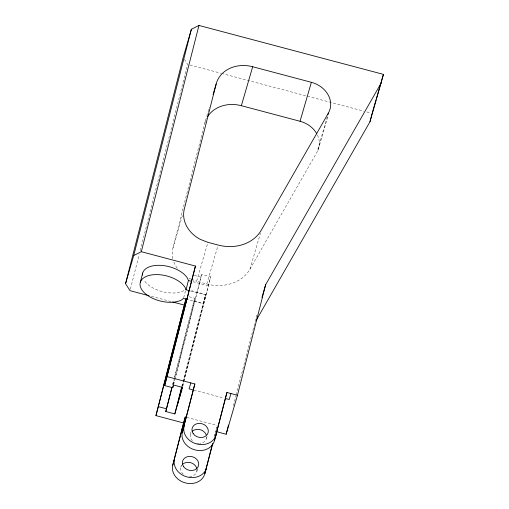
<?xml version="1.0" encoding="UTF-8"?>
<svg xmlns="http://www.w3.org/2000/svg" width="509" height="509" viewBox="0 0 509 509"><rect width="100%" height="100%" fill="white"/><g stroke="black" fill="none" stroke-linecap="round" stroke-linejoin="round"><path stroke-width="0.38" stroke-dasharray="2.54 1.91" d="M130.393 289.125L139.212 254.494M140.198 250.651L187.649 64.414L184.417 59.318M172.888 258.68A31.125 26.131 16.2 0 1 172.984 247.991L204.822 123.044L209.39 107.31M183.704 297.746L185.524 290.601M172.634 384.645L173.804 380.038M174.587 376.965L194.75 298.223L188.915 296.677M172.831 384.244L174.008 379.631M174.199 378.868L194.75 298.223M173.486 384.645L174.657 380.032M174.854 379.269L201.666 274.415L210.688 276.807L184.073 381.26M173.486 385.008L201.666 274.415M181.853 386.267L205.579 294.393L190.43 290.378M182.095 386.573L183.265 381.966M183.463 381.196L205.579 294.393M182.457 386.356L183.437 382.514M183.634 381.75L210.688 276.807M182.903 385.867L183.883 382.024M214.244 436.817L215.612 431.447M214.798 435.469L215.383 433.165M215.581 432.402L216.949 427.026M233.383 405.819L235.922 395.837M236.119 395.067L257.147 313.9M172.984 247.991L182.559 215.021M327.262 116.892L317.031 152.108L249.983 269.121A39.193 32.907 16.2 0 1 206.807 284.003L196.608 281.299L207.933 242.335M206.807 284.003L217.687 246.541M180.79 467.275L181.439 465.041M190.385 434.266L191.034 432.033M249.983 269.121L260.43 233.154M196.837 471.531L197.486 469.298M206.425 438.523L207.074 436.289M216.045 429.959L216.91 426.981M318.335 149.277L328.127 115.556M189.952 65.025L220.702 73.181M221.466 73.385L363.668 111.108M366.747 111.923L370.59 112.941M194.317 275.382L200.877 277.119M192.949 281.719L208.098 285.74M190.582 291.008L205.731 295.023L203.212 303.682L188.063 299.661M193.961 300.934L202.983 303.326M151.345 296.327L171.17 301.589M193.878 390.129L223.674 398.032M186.784 417.386L217.343 425.492M189.043 278.366L190.754 279.034M191.486 279.314L196.608 281.299M197.008 469.712A8.297 6.967 16.2 0 1 189.227 476.475M183.31 474.184A8.297 6.967 16.2 0 1 181.509 465.595M206.603 437.314A8.297 6.967 16.2 0 1 199.528 443.466M198.815 443.466A8.297 6.967 16.2 0 1 196.684 443.148M192.396 440.705A8.297 6.967 16.2 0 1 191.104 432.586M183.883 290.677A23.853 12.954 14.3 0 1 143.958 280.084M317.425 135.025A24.718 20.754 16.2 0 1 317.031 152.108M204.822 123.044A31.125 26.131 16.2 0 1 206.075 119.456M177.234 268.237A31.125 26.131 16.2 0 1 173.785 261.721"/><path stroke-width="0.76" d="M149.061 295.723L129.999 290.664L125.558 283.659L183.202 57.402L191.378 29.267L198.968 25.45L383.442 74.384L369.973 121.791L256.294 320.199M125.558 283.659L133.727 255.518L191.378 29.267M133.727 255.518L141.317 251.701L198.968 25.45M140.312 282.336L142.679 273.047M216.14 84.08L184.303 209.027A31.125 26.131 16.2 0 0 200.368 239.408L207.933 242.335L218.126 245.039A39.193 32.907 16.2 0 0 261.302 230.157L328.35 113.144A24.718 20.754 16.2 0 0 311.368 82.305L252.674 66.736A31.125 26.131 16.2 0 0 216.14 84.08L213.093 94.572M189.068 290.601L186.033 289.799L188.4 280.516L187.503 278.238A23.853 12.954 14.3 0 0 161.442 265.393A23.853 12.954 14.3 0 0 142.393 275.07M186.784 417.386L185.257 416.979L183.526 422.934L155.951 415.618L186.078 298.331M155.951 415.618L185.944 299.171M171.654 388.482L165.781 411.526L174.81 413.919L182.508 387.4L173.486 385.008L172.697 387.712L164.681 385.587L195.45 266.061L141.317 251.701M164.681 385.587L195.45 266.061M165.781 411.526L172.048 387.317M172.697 387.712L173.289 385.408M174.81 413.919L181.656 387.037M177.399 404.992L181.898 387.336M179.919 396.333L182.26 387.12M212.647 443.912L204.853 473.656A16.6 13.934 16.2 0 1 185.371 482.907A16.6 13.934 16.2 0 1 172.774 465.143L183.526 422.934M172.774 465.143L185.257 416.979M381.292 82.827L265.641 284.684L237.461 395.277L226.931 392.484L214.448 440.648A16.6 13.934 16.2 0 1 194.96 449.899A16.6 13.934 16.2 0 1 182.362 432.135L194.845 383.971L167.276 376.66M182.362 432.135L194.845 383.971M204.853 473.656L212.482 443.727M214.448 440.648L226.931 392.484M216.28 431.626L226.142 434.241L228.49 425.021M369.973 121.791L372.124 113.348M207.513 116.765A31.125 26.131 16.2 0 1 241.355 105.7L252.674 66.736M190.837 382.908L189.106 388.863L193.115 389.926M316.814 133.835A24.718 20.754 16.2 0 0 300.049 121.269L311.368 82.305M230.94 393.546L229.215 399.501L225.201 398.439M261.938 297.421L265.641 284.684M226.142 434.241L237.461 395.277M327.911 114.646L328.35 113.144M372.346 112.597L376.043 99.859M376.482 98.364L383.442 74.384M241.355 105.7L300.049 121.269M188.4 280.516L191.435 281.318M187.306 299.464L183.52 298.459L181.522 299.966A23.853 12.954 14.3 0 1 145.778 294.049A23.853 12.954 14.3 0 1 151.313 274.987A23.853 12.954 14.3 0 1 185.136 287.521L186.033 289.799M172.697 301.99L184.131 305.025M158.547 406.691L166.57 408.816M206.584 467.701A16.6 13.934 16.2 0 1 187.102 476.958A16.6 13.934 16.2 0 1 174.498 459.194M192.319 431.174A8.297 6.967 16.2 0 1 206.209 434.858M182.725 464.183A8.297 6.967 16.2 0 1 191.225 462.859A8.297 6.967 16.2 0 1 196.938 469.094M216.179 434.692A16.6 13.934 16.2 0 1 196.69 443.95A16.6 13.934 16.2 0 1 184.093 426.186M183.654 466.721A8.297 6.967 16.2 0 0 197.848 467.249A8.297 6.967 16.2 0 0 190.131 456.376A8.297 6.967 16.2 0 0 183.654 466.721M193.242 433.713A8.297 6.967 16.2 0 0 207.437 434.241A8.297 6.967 16.2 0 0 199.719 423.367A8.297 6.967 16.2 0 0 193.242 433.713"/></g></svg>
